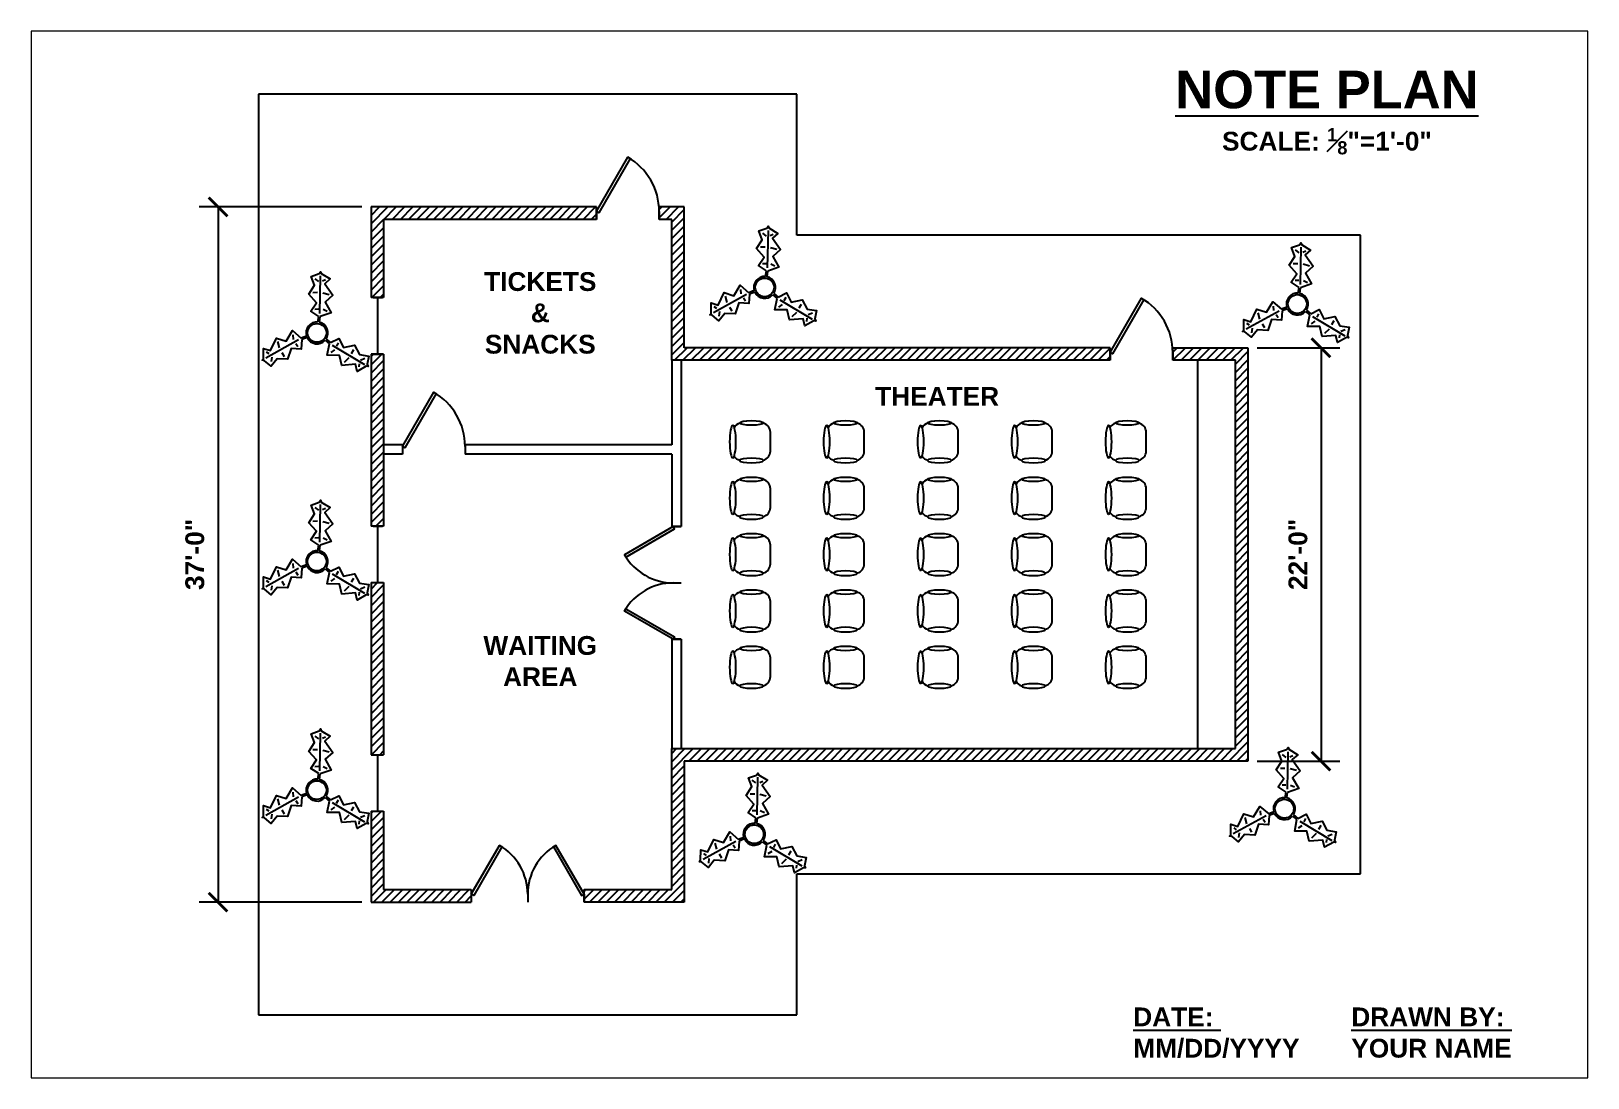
# Paper-space layout 'NOTES' of a CAD drawing. Header units: inches. Extents: x 0.1 to 10.5, y 0.1 to 7.
# The model-space entities are those that its viewports show. They can reach past a viewport. Long polylines and large blocks are cut down to what shows.
import ezdxf

# ---------------------------------------------------------------- set-up
doc = ezdxf.new("R2010")
doc.units = ezdxf.units.IN
doc.header["$MEASUREMENT"] = 0
doc.linetypes.add('HIDDEN', pattern=[0.375, 0.25, -0.125])
for name, color, linetype in [('Chair', 6, 'Continuous'), ('Dimension', 7, 'Continuous'), ('Door', 2, 'Continuous'), ('Footing', 8, 'HIDDEN'), ('Plant', 1, 'Continuous'), ('Text', 7, 'Continuous'), ('Wall-Exterior', 7, 'Continuous'), ('Wall-Hatch', 8, 'Continuous'), ('Wall-Interior', 5, 'Continuous'), ('Window', 30, 'Continuous')]:
    doc.layers.add(name, color=color, linetype=linetype)
doc.layers.add('View Port', color=7, linetype='Continuous', plot=False)
doc.styles.add('Notes', font='arialbd.ttf', dxfattribs={"height": 0.125})
doc.styles.add('Titles', font='arialbd.ttf', dxfattribs={"height": 0.25})
doc.dimstyles.new('Architectural-Project', dxfattribs={"dimtxt": 0.125, "dimasz": 0.125, "dimexe": 0.125, "dimexo": 0.0625, "dimgap": 0.09, "dimtad": 1, "dimdec": 5, "dimzin": 3, "dimdsep": 46, "dimlunit": 4, "dimtxsty": 'Notes', "dimblk": 'ARCHTICK', "dimcen": 0.125, "dimclrd": 256, "dimclrt": 256, "dimazin": 2, "dimtfac": 1, "dimtdec": 5, "dimtofl": 0, "dimtmove": 0, "dimatfit": 3, "dimfxl": 1, "dimfrac": 1, "dimtolj": 1, "dimtzin": 0, "dimlwd": -1, "dimarcsym": 0})

# ---------------------------------------------------------------- blocks, each defined once
blk = doc.blocks.new('_ArchTick')
at = {"color": 0, "linetype": 'ByBlock', "const_width": 0.15}
blk.add_lwpolyline([(-0.5, -0.5), (0.5, 0.5)], dxfattribs=at)
blk = doc.blocks.new('*D13')
at = {"layer": 'Defpoints', "color": 0, "transparency": 16777216}
for p in [(2.355, 5.871), (1.337, 1.246), (2.355, 1.246)]:
    blk.add_point(p, dxfattribs=at)
at = {"layer": 'Dimension', "color": 0, "lineweight": -2, "transparency": 16777216}
for p, q in [((2.293, 5.871), (1.212, 5.871)), ((2.293, 1.246), (1.212, 1.246))]:
    blk.add_line(p, q, dxfattribs=at)
at = {"layer": 'Dimension', "transparency": 16777216}
blk.add_line((1.337, 5.871), (1.337, 1.246), dxfattribs=at)
at = {"layer": 'Dimension', "transparency": 16777216, "xscale": 0.125, "yscale": 0.125, "zscale": 0.125}
for p, rotation in [((1.337, 5.871), 90), ((1.337, 1.246), 270)]:
    blk.add_blockref('_ArchTick', p, dxfattribs=dict(at, rotation=rotation))
at = {"layer": 'Dimension', "transparency": 16777216, "insert": (1.183, 3.559), "char_height": 0.125, "attachment_point": 5, "rotation": 90, "style": 'Notes'}
blk.add_mtext('\\A1;37\'-0"', dxfattribs=at)
blk = doc.blocks.new('*D15')
at = {"layer": 'Defpoints', "color": 0, "transparency": 16777216}
for p in [(8.189, 4.934), (8.189, 2.184), (8.675, 2.184)]:
    blk.add_point(p, dxfattribs=at)
at = {"layer": 'Dimension', "color": 0, "lineweight": -2, "transparency": 16777216}
for p, q in [((8.251, 4.934), (8.8, 4.934)), ((8.251, 2.184), (8.8, 2.184))]:
    blk.add_line(p, q, dxfattribs=at)
at = {"layer": 'Dimension', "transparency": 16777216}
blk.add_line((8.675, 4.934), (8.675, 2.184), dxfattribs=at)
at = {"layer": 'Dimension', "transparency": 16777216, "xscale": 0.125, "yscale": 0.125, "zscale": 0.125}
for p, rotation in [((8.675, 4.934), 90), ((8.675, 2.184), 270)]:
    blk.add_blockref('_ArchTick', p, dxfattribs=dict(at, rotation=rotation))
at = {"layer": 'Dimension', "transparency": 16777216, "insert": (8.522, 3.559), "char_height": 0.125, "attachment_point": 5, "rotation": 90, "style": 'Notes'}
blk.add_mtext('\\A1;22\'-0"', dxfattribs=at)
blk = doc.blocks.new('*U6')
for p, q in [((0, 0), (0, -5)), ((40, 0), (40, -5))]:
    blk.add_line(p, q)
blk.add_lwpolyline([(0, 0), (20, 34.64), (21.52, 33.77), (1.52, -0.88)], close=True)
blk.add_arc((0, 0), 40, 0, 60)
blk = doc.blocks.new('*U8')
for p, q in [((0, 0), (0, -5)), ((36, 0), (36, -5))]:
    blk.add_line(p, q)
blk.add_lwpolyline([(0, 0), (18, 31.18), (19.52, 30.3), (1.52, -0.88)], close=True)
blk.add_arc((0, 0), 36, 0, 60)
blk = doc.blocks.new('*U7')
for p, q in [((0, 0), (0, -5)), ((-36, 0), (-36, -5))]:
    blk.add_line(p, q)
blk.add_lwpolyline([(0, 0), (-18, 31.18), (-19.52, 30.3), (-1.52, -0.88)], close=True)
blk.add_arc((0, 0), 36, 120, 180)
blk = doc.blocks.new('*U11')
for p, q in [((0, 6), (0, 0)), ((0, 3), (36, 3)), ((36, 6), (36, 0))]:
    blk.add_line(p, q)
blk = doc.blocks.new('Plant')
for p, q in [((1.1, 32.78), (-1.26, 34.55)), ((1.92, 12.4), (2.35, 36.37)), ((3.58, 33.14), (5.4, 34.01)), ((0.28, 25.68), (-2.56, 25.65)), ((3.66, 25.57), (7.68, 24.49)), ((0.96, 15.05), (-1.4, 14.95)), ((3.87, 15.12), (6.48, 13.85)), ((-11.7, -4.53), (-32.67, -16.15)), ((-23.97, -9.62), (-25.05, -5.59)), ((-15.03, -4.21), (-15.24, -1.31)), ((-13.52, -6.7), (-12.25, -8.68)), ((9.78, -7.87), (30.32, -20.22)), ((12.56, -8.36), (13.64, -6.26)), ((-30.49, -13.47), (-32.16, -12.33)), ((-28.94, -15.44), (-29.29, -18.37)), ((-22.38, -12.6), (-20.93, -15.05)), ((11.16, -10.91), (8.76, -12.54)), ((20.32, -15.95), (17.37, -18.9)), ((22.1, -13.08), (23.5, -10.6)), ((26.91, -19.67), (26.75, -21.69)), ((27.84, -17.35), (30.55, -16.18))]:
    blk.add_line(p, q)
for points in [[(1.1, 10.52), (-3.91, 13.91), (-0.32, 19.28), (-5.18, 24.76), (-1.59, 30.4), (-3.75, 36.03), (1.33, 37.83), (2.32, 39.08), (2.74, 37.96), (8.49, 34.47), (5.07, 31.36), (10.07, 24.12), (5.24, 19.67), (9.12, 12.85), (2.08, 10.37)], [(0.56, 6.98), (1.1, 10.52)], [(1.54, 6.83), (2.08, 10.37)], [(-9.66, -4.31), (-10.09, -10.34), (-16.54, -9.91), (-18.85, -16.87), (-25.53, -16.57), (-29.33, -21.26), (-33.43, -17.76), (-35, -17.53), (-34.24, -16.61), (-34.1, -9.88), (-29.69, -11.29), (-25.92, -3.34), (-19.66, -5.3), (-15.68, 1.47), (-10.02, -3.38)], [(-6.69, -2.08), (-10.02, -3.38)], [(-6.32, -3.01), (-9.66, -4.31)], [(5.14, -4.75), (7.94, -6.99)], [(5.77, -3.97), (8.56, -6.21)], [(8.56, -6.21), (14, -3.57), (16.85, -9.36), (24.03, -7.89), (27.12, -13.82), (33.08, -14.77), (32.09, -20.07), (32.68, -21.54), (31.5, -21.35), (25.61, -24.59), (24.62, -20.07), (15.85, -20.77), (14.42, -14.38), (6.57, -14.32), (7.94, -6.99)]]:
    blk.add_lwpolyline(points)
blk.add_circle((0, 0), 6)
for start, end in [(85.44452, 197.25243), (325.44452, 77.25243), (205.44452, 317.25243)]:
    blk.add_arc((0, 0), 7, start, end)
blk = doc.blocks.new('CHAIR')
at = {"layer": 'Chair'}
for points in [[(-7.52, 11.8, 0.340834), (-12, 6), (-12, -6, 0.340834), (-7.52, -11.8)], [(11.09, 9.18, 0.191021), (7.52, 11.8)], [(7.52, -11.8, 0.191021), (11.09, -9.18, 0.191021)]]:
    blk.add_lwpolyline(points, format="xyb", dxfattribs=at)
at = {"layer": 'Chair', "extrusion": (0, 0, -1)}
for centre, major_axis in [((0, 12), (7.59, 0)), ((12, 0), (0, 10.32))]:
    blk.add_ellipse(centre, major_axis=major_axis, ratio=0.193794, dxfattribs=at)
at = {"layer": 'Chair'}
blk.add_ellipse((0, -12), major_axis=(7.59, 0), ratio=0.193794, dxfattribs=at)

msp = doc.modelspace()

# ---------------------------------------------------------------- hatches: boundary and pattern name
at = {"layer": 'Wall-Hatch'}
h = msp.add_hatch(dxfattribs=at)
h.set_pattern_fill('ANSI31', color=256, scale=30, style=0)
h.paths.add_polyline_path([(195.69, 497.33), (51.69, 497.33), (51.69, 439.33), (59.69, 439.33), (59.69, 489.33), (195.69, 489.33)])
h = msp.add_hatch(dxfattribs=at)
h.set_pattern_fill('ANSI31', color=256, scale=30, style=0)
h.paths.add_polyline_path([(523.69, 399.33), (243.69, 399.33), (243.69, 489.33), (235.69, 489.33), (235.69, 497.33), (251.69, 497.33), (251.69, 407.33), (523.69, 407.33)])
h = msp.add_hatch(dxfattribs=at)
h.set_pattern_fill('ANSI31', color=256, scale=30, style=0)
h.paths.add_polyline_path([(59.69, 403.33), (51.69, 403.33), (51.69, 293.33), (59.69, 293.33)])
h = msp.add_hatch(dxfattribs=at)
h.set_pattern_fill('ANSI31', color=256, scale=30, style=0)
h.paths.add_polyline_path([(187.69, 53.33), (187.69, 61.33), (243.69, 61.33), (243.69, 151.33), (603.69, 151.33), (603.69, 399.33), (563.69, 399.33), (563.69, 407.33), (611.69, 407.33), (611.69, 143.33), (251.69, 143.33), (251.69, 53.33)])
h = msp.add_hatch(dxfattribs=at)
h.set_pattern_fill('ANSI31', color=256, scale=30, style=0)
h.paths.add_polyline_path([(59.69, 257.33), (59.69, 147.33), (51.69, 147.33), (51.69, 257.33)])
h = msp.add_hatch(dxfattribs=at)
h.set_pattern_fill('ANSI31', color=256, scale=30, style=0)
h.paths.add_polyline_path([(59.69, 111.33), (59.69, 61.33), (115.69, 61.33), (115.69, 53.33), (51.69, 53.33), (51.69, 111.33)])

# ---------------------------------------------------------------- linework, layer by layer
at = {"layer": 'Footing'}
msp.add_lwpolyline([(-20.31, -18.67), (323.69, -18.67), (323.69, 71.33), (683.69, 71.33), (683.69, 479.33), (323.69, 479.33), (323.69, 569.33), (-20.31, 569.33)], close=True, dxfattribs=at)
at = {"layer": 'Wall-Exterior'}
for p, q in [((51.69, 497.33), (51.69, 439.33)), ((195.69, 497.33), (51.69, 497.33)), ((195.69, 489.33), (195.69, 497.33)), ((251.69, 497.33), (235.69, 497.33)), ((235.69, 489.33), (235.69, 497.33)), ((251.69, 407.33), (251.69, 497.33)), ((59.69, 489.33), (59.69, 439.33)), ((195.69, 489.33), (59.69, 489.33)), ((243.69, 489.33), (235.69, 489.33)), ((243.69, 399.33), (243.69, 489.33)), ((59.69, 439.33), (51.69, 439.33)), ((59.69, 403.33), (51.69, 403.33)), ((51.69, 403.33), (51.69, 293.33)), ((59.69, 403.33), (59.69, 293.33)), ((523.69, 399.33), (243.69, 399.33)), ((523.69, 407.33), (251.69, 407.33)), ((523.69, 399.33), (523.69, 407.33)), ((563.69, 399.33), (563.69, 407.33)), ((563.69, 407.33), (611.69, 407.33)), ((603.69, 399.33), (563.69, 399.33)), ((603.69, 151.33), (603.69, 399.33)), ((611.69, 407.33), (611.69, 143.33)), ((59.69, 293.33), (51.69, 293.33)), ((51.69, 257.33), (59.69, 257.33)), ((51.69, 257.33), (51.69, 147.33)), ((59.69, 257.33), (59.69, 147.33)), ((243.69, 61.33), (243.69, 151.33)), ((243.69, 151.33), (603.69, 151.33)), ((51.69, 147.33), (59.69, 147.33)), ((611.69, 143.33), (251.69, 143.33)), ((251.69, 143.33), (251.69, 53.33)), ((51.69, 111.33), (59.69, 111.33)), ((51.69, 111.33), (51.69, 53.33)), ((59.69, 111.33), (59.69, 61.33)), ((59.69, 61.33), (115.69, 61.33)), ((115.69, 61.33), (115.69, 53.33)), ((187.69, 53.33), (187.69, 61.33)), ((187.69, 61.33), (243.69, 61.33)), ((51.69, 53.33), (115.69, 53.33)), ((251.69, 53.33), (187.69, 53.33))]:
    msp.add_line(p, q, dxfattribs=at)
at = {"layer": 'Wall-Interior'}
for p, q in [((243.69, 399.33), (243.69, 345.33)), ((249.69, 399.33), (249.69, 293.19)), ((579.69, 151.33), (579.69, 399.33)), ((71.69, 345.33), (59.69, 345.33)), ((71.69, 339.33), (59.69, 339.33)), ((71.69, 345.33), (71.69, 339.33)), ((243.69, 345.33), (111.69, 345.33)), ((111.69, 345.33), (111.69, 339.33)), ((243.69, 339.33), (111.69, 339.33)), ((243.69, 339.33), (243.69, 293.19)), ((249.69, 293.19), (243.69, 293.19)), ((249.69, 221.19), (243.69, 221.19)), ((243.69, 221.19), (243.69, 151.33)), ((249.69, 221.19), (249.69, 151.33))]:
    msp.add_line(p, q, dxfattribs=at)

# ---------------------------------------------------------------- block references
at = {"layer": 'Chair', "rotation": 180}
for p in [(294.69, 347.33), (354.69, 347.33), (414.69, 347.33), (474.69, 347.33), (534.69, 347.33), (294.69, 311.33), (354.69, 311.33), (414.69, 311.33), (474.69, 311.33), (534.69, 311.33), (294.69, 275.33), (354.69, 275.33), (414.69, 275.33), (474.69, 275.33), (534.69, 275.33), (294.69, 239.33), (354.69, 239.33), (414.69, 239.33), (474.69, 239.33), (534.69, 239.33), (294.69, 203.33), (354.69, 203.33), (414.69, 203.33), (474.69, 203.33), (534.69, 203.33)]:
    msp.add_blockref('CHAIR', p, dxfattribs=at)
at = {"layer": 'Door'}
for name, p in [('*U6', (195.69, 494.33)), ('*U6', (523.69, 404.33)), ('*U6', (71.69, 344.33)), ('*U8', (115.69, 58.33)), ('*U7', (187.69, 58.33))]:
    msp.add_blockref(name, p, dxfattribs=at)
at = {"layer": 'Door', "rotation": 90}
for name, p in [('*U7', (244.69, 293.19)), ('*U8', (244.69, 221.19))]:
    msp.add_blockref(name, p, dxfattribs=at)
at = {"layer": 'Plant'}
for p in [(303.05, 445.88), (643.26, 435.26), (17.13, 416.84), (17.13, 270.84), (17.13, 124.84), (634.99, 112.99), (296.41, 96.65)]:
    msp.add_blockref('Plant', p, dxfattribs=at)
at = {"layer": 'Window', "rotation": 90.00000000000001}
for p in [(58.93, 403.33), (58.93, 257.33), (58.93, 111.33)]:
    msp.add_blockref('*U11', p, dxfattribs=at)

psp = doc.layouts.new('NOTES')

# ---------------------------------------------------------------- texts
at = {"layer": 'Dimension', "char_height": 0.125, "attachment_point": 5, "style": 'Notes'}
for s, insert in [('TICKETS & SNACKS', (3.48071125, 5.1648257)), ('THEATER ', (6.12097659, 4.61002588)), ('WAITING AREA', (3.48071125, 2.84923633))]:
    psp.add_mtext_dynamic_manual_height_columns(s, width=0.8558858404, gutter_width=0.625, heights=[0], dxfattribs=dict(at, insert=insert))
at = {"layer": 'Text'}
for s, width, insert, char_height, attachment_point, style in [('{\\LNOTE PLAN}', 3.140977303, (8.71438624, 6.64993566), 0.25, 5, 'Titles'), ('\\A1;SCALE: {\\H0.7x;\\S1#8;}"=1\'-0"', 1.6321799515, (8.71438624, 6.30770036), 0.125, 5, 'Notes'), ('{\\LDATE:}  MM/DD/YYYY', 1.4583122182, (7.42582478, 0.54508643), 0.125, 1, 'Notes'), ('{\\LDRAWN BY:}  YOUR NAME', 1.4583122182, (8.87660944, 0.54508643), 0.125, 1, 'Notes')]:
    psp.add_mtext_dynamic_manual_height_columns(s, width=width, gutter_width=0.625, heights=[0], dxfattribs=dict(at, insert=insert, char_height=char_height, attachment_point=attachment_point, style=style))

# ---------------------------------------------------------------- dimensions: what is measured, and where the dimension line sits
at = {"layer": 'Dimension'}
for base, p1, p2, picture, middle in [((1.33650919, 1.24606078), (2.35523109, 5.87106078), (2.35523109, 1.24606078), '*D13', (1.18268756, 3.55856078)), ((8.67536657, 2.18356078), (8.18856443, 4.93356078), (8.18856443, 2.18356078), '*D15', (8.52154494, 3.55856078))]:
    dim = psp.add_linear_dim(base=base, p1=p1, p2=p2, angle=90, dimstyle='Architectural-Project', override={"dimlfac": -96}, dxfattribs=at)
    dim.commit()
    dim.dimension.update_dxf_attribs({"geometry": picture, "text_midpoint": middle})

# ---------------------------------------------------------------- viewports
at = {"layer": 'View Port'}
psp.add_viewport(center=(5.27189949, 3.55838014), size=(10.35676667, 6.9629241526), view_center_point=(331.68834067, 275.31056483), view_height=668.4407186451, dxfattribs=at)

doc.saveas('drawing.dxf')
